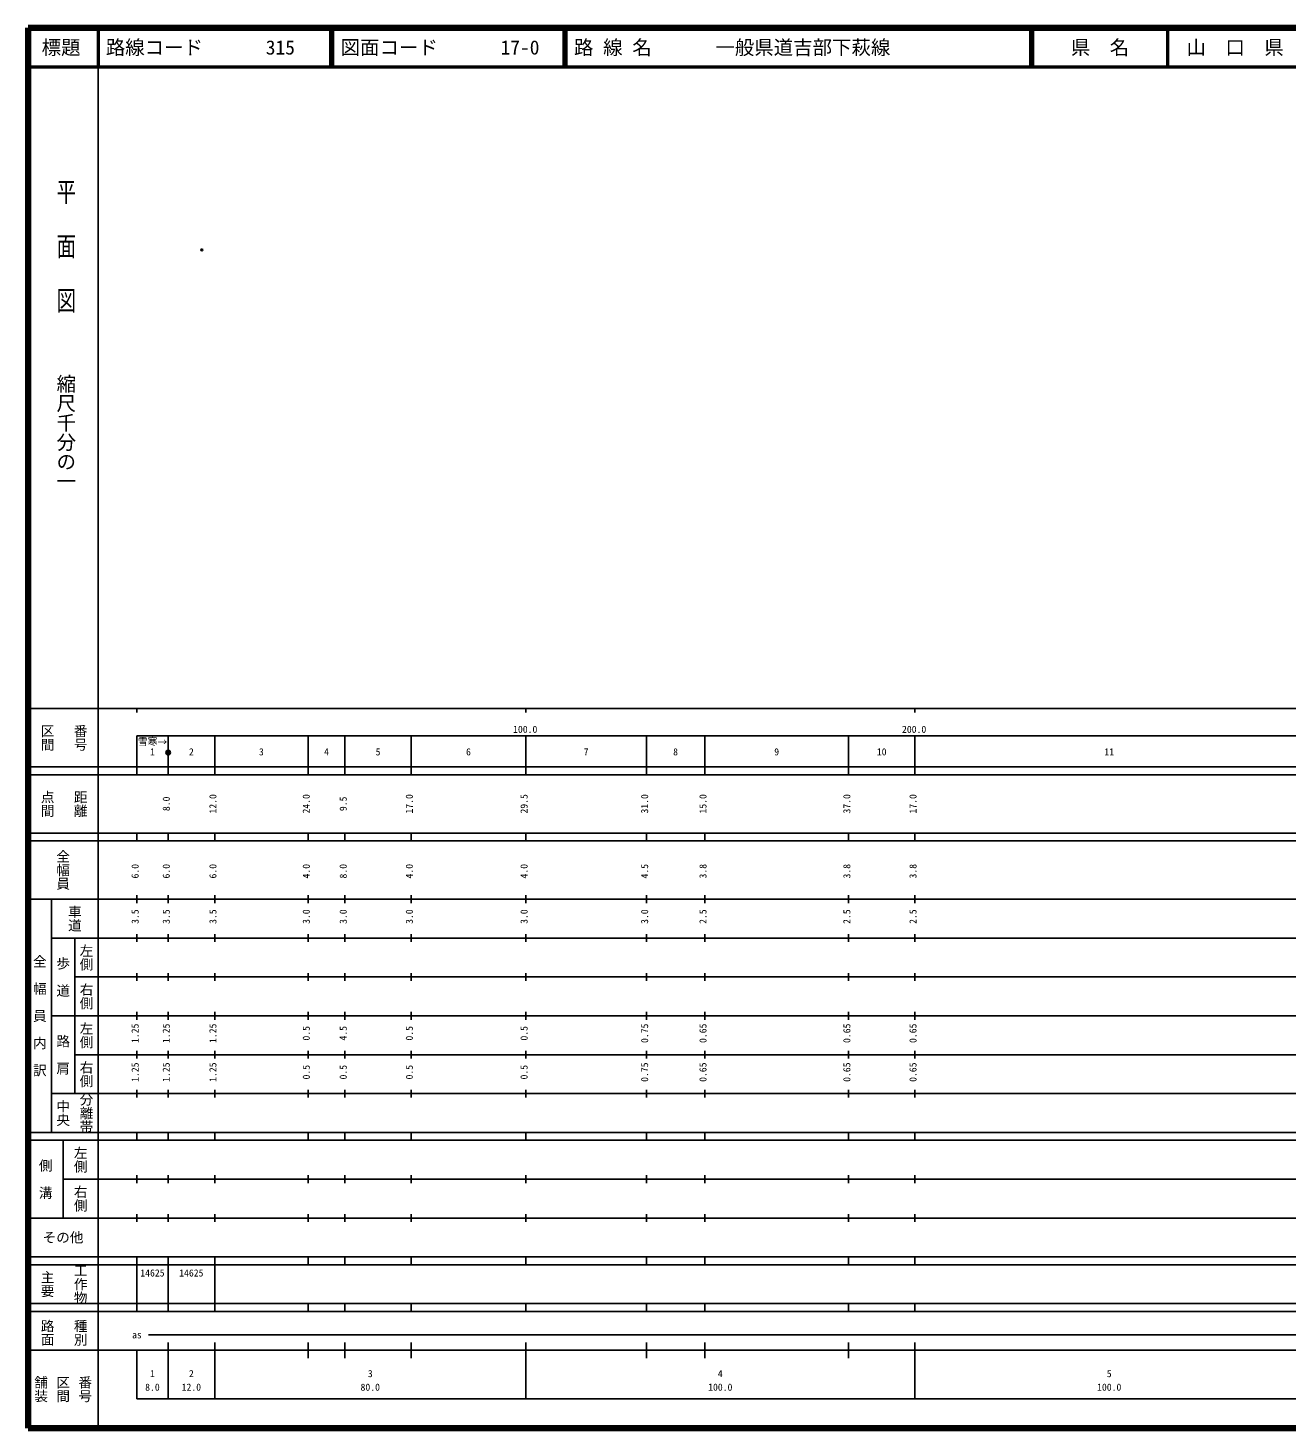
# Model space of a CAD drawing. Units: millimetres on the paper. Extents: x 40 to 680, y 20 to 380.
# Drawn here: x 40 to 363.7, y 20 to 380 of the extents above; entities that cross this region are included whole.
import ezdxf
from ezdxf.enums import TextEntityAlignment as Align

# ---------------------------------------------------------------- set-up
doc = ezdxf.new("R2010")
doc.units = ezdxf.units.MM
doc.header["$PDMODE"] = 32
doc.header["$PDSIZE"] = 0.5
doc.layers.add('M-OTRS', color=6, linetype='Continuous')
doc.layers.add('M-TTL-TXT', color=7, linetype='Continuous')
for name, color, linetype, lineweight in [('M-TTL', 2, 'Continuous', 140), ('M-TTL-BAND', 7, 'Continuous', 25), ('M-TTL-LINE', 7, 'Continuous', 50)]:
    doc.layers.add(name, color=color, linetype=linetype, lineweight=lineweight)
doc.styles.add('@ＭＳ ゴシック', font='')
doc.styles.add('ＭＳ ゴシック', font='')
doc.styles.get('@ＭＳ ゴシック').set_extended_font_data('@MS Gothic')
doc.styles.get('ＭＳ ゴシック').set_extended_font_data('MS Gothic')

msp = doc.modelspace()

# ---------------------------------------------------------------- hatches: boundary and pattern name
at = {"layer": 'M-TTL-BAND'}
msp.add_hatch(color=256, dxfattribs=at).paths.add_polyline_path([(76.642, 193.674), (76.642, 193.698), (76.641, 193.721), (76.638, 193.745), (76.635, 193.768), (76.631, 193.791), (76.626, 193.814), (76.62, 193.837), (76.613, 193.859), (76.605, 193.882), (76.597, 193.904), (76.587, 193.925), (76.577, 193.946), (76.566, 193.967), (76.554, 193.988), (76.541, 194.007), (76.528, 194.027), (76.514, 194.045), (76.499, 194.064), (76.483, 194.081), (76.467, 194.098), (76.45, 194.115), (76.432, 194.13), (76.414, 194.145), (76.395, 194.159), (76.376, 194.173), (76.356, 194.186), (76.336, 194.198), (76.315, 194.209), (76.294, 194.219), (76.272, 194.228), (76.25, 194.237), (76.228, 194.245), (76.205, 194.252), (76.182, 194.257), (76.159, 194.263), (76.136, 194.267), (76.113, 194.27), (76.089, 194.272), (76.066, 194.274), (76.042, 194.274), (76.019, 194.274), (75.995, 194.272), (75.972, 194.27), (75.949, 194.267), (75.925, 194.263), (75.902, 194.257), (75.879, 194.252), (75.857, 194.245), (75.835, 194.237), (75.813, 194.228), (75.791, 194.219), (75.77, 194.209), (75.749, 194.198), (75.729, 194.186), (75.709, 194.173), (75.69, 194.159), (75.671, 194.145), (75.653, 194.13), (75.635, 194.115), (75.618, 194.098), (75.602, 194.081), (75.586, 194.064), (75.571, 194.045), (75.557, 194.027), (75.543, 194.007), (75.531, 193.988), (75.519, 193.967), (75.508, 193.946), (75.497, 193.925), (75.488, 193.904), (75.479, 193.882), (75.472, 193.859), (75.465, 193.837), (75.459, 193.814), (75.454, 193.791), (75.45, 193.768), (75.447, 193.745), (75.444, 193.721), (75.443, 193.698), (75.442, 193.674), (75.443, 193.65), (75.444, 193.627), (75.447, 193.604), (75.45, 193.58), (75.454, 193.557), (75.459, 193.534), (75.465, 193.511), (75.472, 193.489), (75.479, 193.466), (75.488, 193.444), (75.497, 193.423), (75.508, 193.402), (75.519, 193.381), (75.531, 193.361), (75.543, 193.341), (75.557, 193.321), (75.571, 193.303), (75.586, 193.284), (75.602, 193.267), (75.618, 193.25), (75.635, 193.233), (75.653, 193.218), (75.671, 193.203), (75.69, 193.189), (75.709, 193.175), (75.729, 193.162), (75.749, 193.151), (75.77, 193.139), (75.791, 193.129), (75.813, 193.12), (75.835, 193.111), (75.857, 193.103), (75.879, 193.097), (75.902, 193.091), (75.925, 193.086), (75.949, 193.081), (75.972, 193.078), (75.995, 193.076), (76.019, 193.075), (76.042, 193.074), (76.066, 193.075), (76.089, 193.076), (76.113, 193.078), (76.136, 193.081), (76.159, 193.086), (76.182, 193.091), (76.205, 193.097), (76.228, 193.103), (76.25, 193.111), (76.272, 193.12), (76.294, 193.129), (76.315, 193.139), (76.336, 193.151), (76.356, 193.162), (76.376, 193.175), (76.395, 193.189), (76.414, 193.203), (76.432, 193.218), (76.45, 193.233), (76.467, 193.25), (76.483, 193.267), (76.499, 193.284), (76.514, 193.303), (76.528, 193.321), (76.541, 193.341), (76.554, 193.361), (76.566, 193.381), (76.577, 193.402), (76.587, 193.423), (76.597, 193.444), (76.605, 193.466), (76.613, 193.489), (76.62, 193.511), (76.626, 193.534), (76.631, 193.557), (76.635, 193.58), (76.638, 193.604), (76.641, 193.627), (76.642, 193.65)])

# ---------------------------------------------------------------- linework, layer by layer
at = {"layer": 'M-OTRS'}
msp.add_point((84.678, 322.92), dxfattribs=at)
at = {"layer": 'M-TTL'}
for p, q in [((40, 380), (40, 20)), ((680, 380), (40, 380)), ((40, 20), (680, 20))]:
    msp.add_line(p, q, dxfattribs=at)
at = {"layer": 'M-TTL-BAND'}
for p, q in [((58, 370), (58, 20)), ((40, 205), (579, 205)), ((68, 205), (68, 204)), ((168, 205), (168, 204)), ((268, 205), (268, 204)), ((68, 198), (579, 198)), ((68, 198), (68, 188)), ((76, 188), (76, 198)), ((88, 188), (88, 198)), ((112, 188), (112, 198)), ((121.5, 188), (121.5, 198)), ((138.5, 188), (138.5, 198)), ((168, 188), (168, 198)), ((199, 188), (199, 198)), ((214, 188), (214, 198)), ((251, 188), (251, 198)), ((268, 188), (268, 198)), ((40, 190), (579, 190)), ((40, 188), (579, 188)), ((40, 173), (579, 173)), ((68, 171), (68, 173)), ((76, 171), (76, 173)), ((88, 171), (88, 173)), ((112, 171), (112, 173)), ((121.5, 171), (121.5, 173)), ((138.5, 171), (138.5, 173)), ((168, 171), (168, 173)), ((199, 171), (199, 173)), ((214, 171), (214, 173)), ((251, 171), (251, 173)), ((268, 171), (268, 173)), ((40, 171), (579, 171)), ((40, 156), (579, 156)), ((46, 96), (46, 156)), ((68, 155), (68, 157)), ((76, 155), (76, 157)), ((88, 155), (88, 157)), ((112, 155), (112, 157)), ((121.5, 155), (121.5, 157)), ((138.5, 155), (138.5, 157)), ((168, 155), (168, 157)), ((199, 155), (199, 157)), ((214, 155), (214, 157)), ((251, 155), (251, 157)), ((268, 155), (268, 157)), ((46, 146), (579, 146)), ((52, 146), (52, 106)), ((68, 145), (68, 147)), ((76, 145), (76, 147)), ((88, 145), (88, 147)), ((112, 145), (112, 147)), ((121.5, 145), (121.5, 147)), ((138.5, 145), (138.5, 147)), ((168, 145), (168, 147)), ((199, 145), (199, 147)), ((214, 145), (214, 147)), ((251, 145), (251, 147)), ((268, 145), (268, 147)), ((68, 135), (68, 137)), ((76, 135), (76, 137)), ((88, 135), (88, 137)), ((112, 135), (112, 137)), ((121.5, 135), (121.5, 137)), ((138.5, 135), (138.5, 137)), ((168, 135), (168, 137)), ((199, 135), (199, 137)), ((214, 135), (214, 137)), ((251, 135), (251, 137)), ((268, 135), (268, 137)), ((52, 136), (579, 136)), ((46, 126), (579, 126)), ((68, 125), (68, 127)), ((76, 125), (76, 127)), ((88, 125), (88, 127)), ((112, 125), (112, 127)), ((121.5, 125), (121.5, 127)), ((138.5, 125), (138.5, 127)), ((168, 125), (168, 127)), ((199, 125), (199, 127)), ((214, 125), (214, 127)), ((251, 125), (251, 127)), ((268, 125), (268, 127)), ((52, 116), (579, 116)), ((68, 115), (68, 117)), ((76, 115), (76, 117)), ((88, 115), (88, 117)), ((112, 115), (112, 117)), ((121.5, 115), (121.5, 117)), ((138.5, 115), (138.5, 117)), ((168, 115), (168, 117)), ((199, 115), (199, 117)), ((214, 115), (214, 117)), ((251, 115), (251, 117)), ((268, 115), (268, 117)), ((46, 106), (579, 106)), ((68, 105), (68, 107)), ((76, 105), (76, 107)), ((88, 105), (88, 107)), ((112, 105), (112, 107)), ((121.5, 105), (121.5, 107)), ((138.5, 105), (138.5, 107)), ((168, 105), (168, 107)), ((199, 105), (199, 107)), ((214, 105), (214, 107)), ((251, 105), (251, 107)), ((268, 105), (268, 107)), ((40, 96), (579, 96)), ((40, 94), (579, 94)), ((49, 94), (49, 74)), ((68, 94), (68, 96)), ((76, 94), (76, 96)), ((88, 94), (88, 96)), ((112, 94), (112, 96)), ((121.5, 94), (121.5, 96)), ((138.5, 94), (138.5, 96)), ((168, 94), (168, 96)), ((199, 94), (199, 96)), ((214, 94), (214, 96)), ((251, 94), (251, 96)), ((268, 94), (268, 96)), ((49, 84), (579, 84)), ((68, 83), (68, 85)), ((76, 83), (76, 85)), ((88, 83), (88, 85)), ((112, 83), (112, 85)), ((121.5, 83), (121.5, 85)), ((138.5, 83), (138.5, 85)), ((168, 83), (168, 85)), ((199, 83), (199, 85)), ((214, 83), (214, 85)), ((251, 83), (251, 85)), ((268, 83), (268, 85)), ((40, 74), (579, 74)), ((68, 73), (68, 75)), ((76, 73), (76, 75)), ((88, 73), (88, 75)), ((112, 73), (112, 75)), ((121.5, 73), (121.5, 75)), ((138.5, 73), (138.5, 75)), ((168, 73), (168, 75)), ((199, 73), (199, 75)), ((214, 73), (214, 75)), ((251, 73), (251, 75)), ((268, 73), (268, 75)), ((40, 64), (579, 64)), ((40, 62), (579, 62)), ((68, 62), (68, 64)), ((68, 52), (68, 62)), ((76, 62), (76, 64)), ((76, 52), (76, 62)), ((76, 52), (76, 62)), ((88, 62), (88, 64)), ((88, 52), (88, 62)), ((112, 62), (112, 64)), ((121.5, 62), (121.5, 64)), ((138.5, 62), (138.5, 64)), ((168, 62), (168, 64)), ((199, 62), (199, 64)), ((214, 62), (214, 64)), ((251, 62), (251, 64)), ((268, 62), (268, 64)), ((40, 52), (579, 52)), ((68, 50), (68, 52)), ((76, 50), (76, 52)), ((88, 50), (88, 52)), ((112, 50), (112, 52)), ((121.5, 50), (121.5, 52)), ((138.5, 50), (138.5, 52)), ((168, 50), (168, 52)), ((199, 50), (199, 52)), ((214, 50), (214, 52)), ((251, 50), (251, 52)), ((268, 50), (268, 52)), ((40, 50), (579, 50)), ((71, 44), (565, 44)), ((40, 40), (579, 40)), ((68, 40), (68, 27.5)), ((76, 27.5), (76, 42)), ((88, 27.5), (88, 42)), ((112, 38), (112, 42)), ((121.5, 38), (121.5, 42)), ((138.5, 38), (138.5, 42)), ((168, 27.5), (168, 42)), ((199, 38), (199, 42)), ((214, 38), (214, 42)), ((251, 38), (251, 42)), ((268, 27.5), (268, 42)), ((68, 27.5), (579, 27.5))]:
    msp.add_line(p, q, dxfattribs=at)
msp.add_circle((76.042, 193.674), 0.6, dxfattribs=at)
at = {"layer": 'M-TTL-LINE'}
for p, q in [((58, 380), (58, 370)), ((117.75, 380), (117.75, 370)), ((118.25, 380), (118.25, 370)), ((177.75, 380), (177.75, 370)), ((178.25, 380), (178.25, 370)), ((297.75, 380), (297.75, 370)), ((298.25, 380), (298.25, 370)), ((333, 380), (333, 370)), ((40, 370), (680, 370))]:
    msp.add_line(p, q, dxfattribs=at)

# ---------------------------------------------------------------- texts
at = {"layer": 'M-TTL-BAND', "style": '@ＭＳ ゴシック', "width": 1.4}
msp.add_text('平  面  図', height=3.666, rotation=270, dxfattribs=at).set_placement((49.777, 306.475), align=Align.MIDDLE_RIGHT)
at = {"layer": 'M-TTL-BAND', "style": '@ＭＳ ゴシック'}
msp.add_text('縮尺千分の一', height=3.666, rotation=270, dxfattribs=at).set_placement((49.777, 261.03), align=Align.MIDDLE_RIGHT)
for s, p in [('区間', (45, 197.5)), ('番号', (53.5, 197.5)), ('点間', (45, 180.5)), ('距離', (53.5, 180.5)), ('全幅員', (49, 163.5)), ('車道', (52, 151)), ('左側', (55, 141)), ('全\u3000幅\u3000員\u3000内\u3000訳', (43, 126)), ('歩\u3000道', (49, 136)), ('右側', (55, 131)), ('左側', (55, 121)), ('路\u3000肩', (49, 116)), ('右側', (55, 111)), ('分離帯', (55, 101)), ('中央', (49, 101)), ('左側', (53.5, 89)), ('側\u3000溝', (44.5, 84)), ('右側', (53.5, 79)), ('工作物', (53.5, 57)), ('主要', (45, 57)), ('路面', (45, 44.5)), ('種別', (53.5, 44.5)), ('舗装', (43.333, 30)), ('区間', (49, 30)), ('番号', (54.667, 30))]:
    msp.add_text(s, height=2.566, rotation=270, dxfattribs=at).set_placement(p, align=Align.MIDDLE_CENTER)
at = {"layer": 'M-TTL-BAND', "style": 'ＭＳ ゴシック'}
for s, p in [('100.0', (167.844, 198.195)), ('200.0', (267.844, 198.195)), ('雪寒', (70.787, 195.059)), ('1', (72, 192.405)), ('→', (74.541, 194.922)), ('2', (82, 192.405)), ('3', (100, 192.405)), ('4', (116.75, 192.405)), ('5', (130, 192.405)), ('6', (153.25, 192.405)), ('7', (183.5, 192.405)), ('8', (206.5, 192.405)), ('9', (232.5, 192.405)), ('10', (259.5, 192.405)), ('11', (318, 192.405)), ('as', (68, 42.5)), ('1', (72, 32.523)), ('2', (82, 32.523)), ('3', (128, 32.523)), ('4', (218, 32.523)), ('5', (318, 32.523)), ('8.0', (72, 29.033)), ('12.0', (82, 29.033)), ('80.0', (128, 29.033)), ('100.0', (218, 29.033)), ('100.0', (318, 29.033))]:
    msp.add_text(s, height=1.833, dxfattribs=at).set_placement(p, align=Align.BOTTOM_CENTER)
for s, p in [('8.0', (77, 180.5)), ('12.0', (89, 180.5)), ('24.0', (113, 180.5)), ('9.5', (122.5, 180.5)), ('17.0', (139.5, 180.5)), ('29.5', (169, 180.5)), ('31.0', (200, 180.5)), ('15.0', (215, 180.5)), ('37.0', (252, 180.5)), ('17.0', (269, 180.5)), ('6.0', (69, 163.174)), ('6.0', (77, 163.174)), ('6.0', (89, 163.174)), ('4.0', (113, 163.174)), ('8.0', (122.5, 163.174)), ('4.0', (139.5, 163.174)), ('4.0', (169, 163.174)), ('4.5', (200, 163.174)), ('3.8', (215, 163.174)), ('3.8', (252, 163.174)), ('3.8', (269, 163.174)), ('3.5', (69, 151.5)), ('3.5', (77, 151.5)), ('3.5', (89, 151.5)), ('3.0', (113, 151.5)), ('3.0', (122.5, 151.5)), ('3.0', (139.5, 151.5)), ('3.0', (169, 151.5)), ('3.0', (200, 151.5)), ('2.5', (215, 151.5)), ('2.5', (252, 151.5)), ('2.5', (269, 151.5)), ('1.25', (69, 121.5)), ('1.25', (77, 121.5)), ('1.25', (89, 121.5)), ('0.5', (113, 121.5)), ('4.5', (122.5, 121.5)), ('0.5', (139.5, 121.5)), ('0.5', (169, 121.5)), ('0.75', (200, 121.5)), ('0.65', (215, 121.5)), ('0.65', (252, 121.5)), ('0.65', (269, 121.5)), ('1.25', (69, 111.5)), ('1.25', (77, 111.5)), ('1.25', (89, 111.5)), ('0.5', (113, 111.5)), ('0.5', (122.5, 111.5)), ('0.5', (139.5, 111.5)), ('0.5', (169, 111.5)), ('0.75', (200, 111.5)), ('0.65', (215, 111.5)), ('0.65', (252, 111.5)), ('0.65', (269, 111.5))]:
    msp.add_text(s, height=1.833, rotation=90, dxfattribs=at).set_placement(p, align=Align.BOTTOM_CENTER)
msp.add_text('その他', height=2.566, dxfattribs=at).set_placement((49, 69), align=Align.MIDDLE_CENTER)
for p in [(68.875, 58.405), (78.875, 58.405)]:
    msp.add_text('14625', height=1.833, dxfattribs=at).set_placement(p, align=Align.BOTTOM_LEFT)
at = {"layer": 'M-TTL-TXT', "style": 'ＭＳ ゴシック'}
for s, p in [('標題', (48.5, 375)), ('県\u3000名', (315.625, 375)), ('山\u3000口\u3000県', (350.375, 375))]:
    msp.add_text(s, height=3.666, dxfattribs=at).set_placement(p, align=Align.MIDDLE_CENTER)
for s, p in [('路線コード', (60, 375)), ('315', (101.142, 375)), ('図面コード', (120.38, 375)), ('17-0', (161.521, 375)), ('路 線 名', (180.38, 375)), ('一般県道吉部下萩線', (216.734, 375))]:
    msp.add_text(s, height=3.666, dxfattribs=at).set_placement(p, align=Align.MIDDLE_LEFT)

doc.saveas('drawing.dxf')
